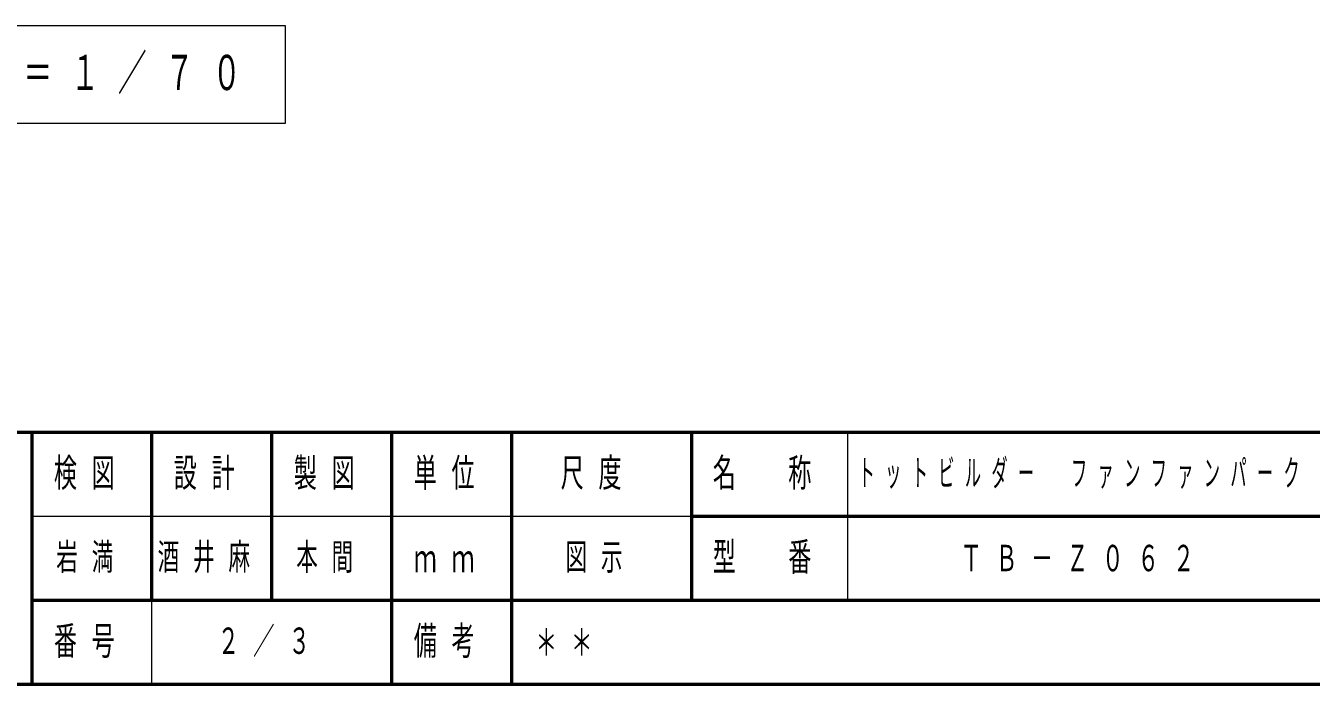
# Model space of a CAD drawing. Units: millimetres on the paper. Extents: x -385 to 0, y -594 to 267.
# Drawn here: x -243 to -135.8, y -297 to -242.1 of the extents above; entities that cross this region are included whole.
import ezdxf

# ---------------------------------------------------------------- set-up
doc = ezdxf.new("R2010")
doc.units = ezdxf.units.MM
doc.layers.add('LY_1', color=140, linetype='Continuous', lineweight=50)
doc.styles.add('ＭＳ ゴシック', font='')
doc.styles.get('ＭＳ ゴシック').set_extended_font_data('MS Gothic')

msp = doc.modelspace()

# ---------------------------------------------------------------- linework, layer by layer
at = {"layer": 'LY_1', "color": 7, "lineweight": 13}
for p, q in [((-221.346, -242.127), (-272.146, -242.127)), ((-221.346, -250.26), (-221.346, -242.127)), ((-272.146, -250.26), (-221.346, -250.26)), ((-174.5, -276), (-174.5, -290)), ((-242.5, -283), (-187.5, -283)), ((-232.5, -290), (-232.5, -297))]:
    msp.add_line(p, q, dxfattribs=at)
at = {"layer": 'LY_1', "color": 7}
for p, q in [((-385, -276), (0, -276)), ((-385, -297), (0, -297))]:
    msp.add_line(p, q, dxfattribs=at)
at = {"layer": 'LY_1'}
for p, q in [((-242.5, -276), (-242.5, -297)), ((-232.5, -276), (-232.5, -290)), ((-222.5, -276), (-222.5, -290)), ((-212.5, -276), (-212.5, -297)), ((-202.5, -276), (-202.5, -290)), ((-187.5, -276), (-187.5, -290)), ((-187.5, -283), (-70, -283)), ((-242.5, -290), (0, -290)), ((-202.5, -290), (-202.5, -297))]:
    msp.add_line(p, q, dxfattribs=at)

# ---------------------------------------------------------------- texts
at = {"layer": 'LY_1', "color": 7, "style": 'ＭＳ ゴシック'}
for s, insert, char_height, attachment_point in [('\\T1.64;\\W0.6;Ａ視立面図\u3000Ｓ＝１／７０', (-270.746, -246.194), 2.933, 4), ('\\T1.64;\\W0.6;検図', (-237.5, -279.5), 2.346, 5), ('\\T1.64;\\W0.6;設計', (-227.5, -279.5), 2.346, 5), ('\\T1.64;\\W0.6;製図', (-217.5, -279.5), 2.346, 5), ('\\T1.64;\\W0.6;単位', (-207.5, -279.5), 2.346, 5), ('\\T1.64;\\W0.6;尺度', (-195.25, -279.5), 2.346, 5), ('\\T1.64;\\W0.6;名\u3000称', (-181, -279.5), 2.346, 5), ('\\T1.64;\\W0.45;トットビルダー\u3000ファンファンパーク', (-154.75, -279.5), 2.199, 5), ('\\T1.64;\\W0.6;岩満', (-237.5, -286.5), 2.199, 5), ('\\T1.64;\\W0.6;酒井麻', (-232, -286.5), 2.199, 4), ('\\T1.64;\\W0.6;本間', (-217.5, -286.5), 2.199, 5), ('\\T1.64;\\W0.6;型\u3000番', (-181, -286.5), 2.346, 5), ('\\T1.64;\\W0.6;ｍｍ', (-207.5, -286.5), 2.346, 5), ('\\T1.64;\\W0.6;図示', (-198, -286.5), 2.199, 4), ('\\T1.64;\\W0.6;ＴＢ－Ｚ０６２', (-154.75, -286.5), 2.199, 5), ('\\T1.64;\\W0.6;番号', (-237.5, -293.5), 2.346, 5), ('\\T1.64;\\W0.6;２／３', (-227, -293.5), 2.199, 4), ('\\T1.64;\\W0.6;備考', (-207.5, -293.5), 2.346, 5), ('\\T1.64;\\W0.6;＊＊', (-200.5, -293.5), 2.199, 4)]:
    msp.add_mtext(s, dxfattribs=dict(at, insert=insert, char_height=char_height, attachment_point=attachment_point))

doc.saveas('drawing.dxf')
